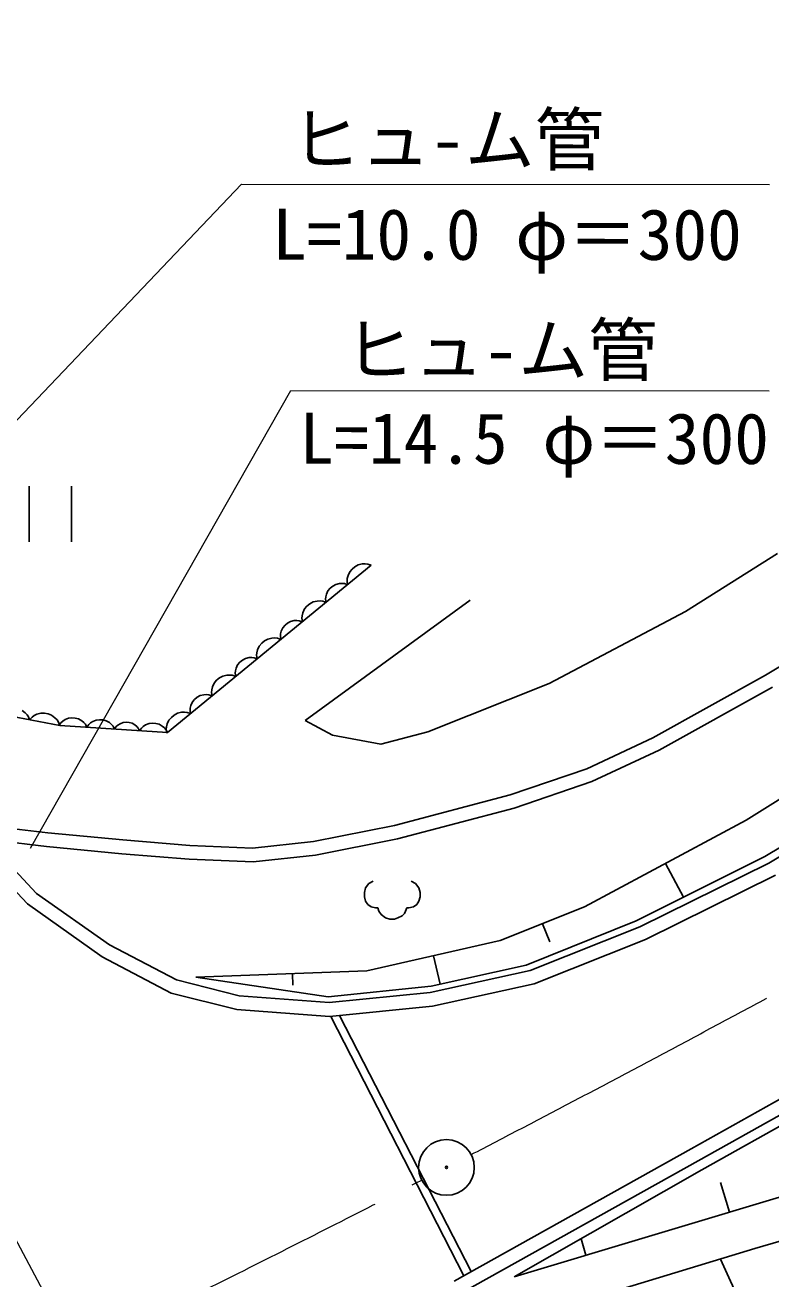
# Model space of a CAD drawing. Units: millimetres, scale not verified. Extents: x 40000 to 680000, y 20000 to 380000.
# Drawn here: x 438852 to 465640, y 267933 to 312964 of the extents above; entities that cross this region are included whole.
import ezdxf
from ezdxf.enums import TextEntityAlignment as Align

# ---------------------------------------------------------------- set-up
doc = ezdxf.new("R2010")
doc.units = ezdxf.units.MM
doc.header["$LTSCALE"] = 1000
doc.linetypes.add('CHAIN', pattern=[18.5, 12, -1.5, 3.5, -1.5])
for name, color, linetype, lineweight in [('M-BGD', 7, 'Continuous', 25), ('M-BMK', 2, 'CHAIN', 13), ('M-BMK-SRVR', 3, 'Continuous', 25), ('M-STR-HTXT', 7, 'Continuous', 13)]:
    doc.layers.add(name, color=color, linetype=linetype, lineweight=lineweight)
doc.styles.add('ＭＳ ゴシック', font='')
doc.styles.get('ＭＳ ゴシック').set_extended_font_data('MS Gothic')

msp = doc.modelspace()

# ---------------------------------------------------------------- linework, layer by layer
at = {"layer": 'M-BGD'}
for p, q in [((438998, 296405), (438996, 294405)), ((440515, 294404), (440517, 296403)), ((450961, 293610), (450817, 293577)), ((451071, 293615), (450961, 293610)), ((451163, 293606), (451071, 293615)), ((451284, 293562), (451163, 293606)), ((462578, 291898), (465874, 293988)), ((451284, 293562), (443964, 287556)), ((450451, 293191), (450425, 293085)), ((450511, 293326), (450451, 293191)), ((450599, 293427), (450511, 293326)), ((450701, 293511), (450599, 293427)), ((450817, 293577), (450701, 293511)), ((449811, 292742), (449731, 292650)), ((449904, 292818), (449811, 292742)), ((450009, 292878), (449904, 292818)), ((450140, 292908), (450009, 292878)), ((450240, 292913), (450140, 292908)), ((450324, 292904), (450240, 292913)), ((450434, 292865), (450324, 292904)), ((450425, 293085), (450415, 292992)), ((450415, 292992), (450434, 292865)), ((454833, 292305), (448909, 287991)), ((449338, 292278), (449194, 292246)), ((449448, 292283), (449338, 292278)), ((449541, 292274), (449448, 292283)), ((449661, 292231), (449541, 292274)), ((449653, 292431), (449644, 292346)), ((449644, 292346), (449661, 292231)), ((449677, 292528), (449653, 292431)), ((449731, 292650), (449677, 292528)), ((465442, 289618), (469866, 292282)), ((448828, 291860), (448802, 291753)), ((448888, 291995), (448828, 291860)), ((448976, 292095), (448888, 291995)), ((449078, 292179), (448976, 292095)), ((449194, 292246), (449078, 292179)), ((457680, 289320), (462578, 291898)), ((448189, 291410), (448108, 291319)), ((448281, 291486), (448189, 291410)), ((448387, 291547), (448281, 291486)), ((448517, 291577), (448387, 291547)), ((448617, 291581), (448517, 291577)), ((448702, 291573), (448617, 291581)), ((448811, 291534), (448702, 291573)), ((448802, 291753), (448793, 291660)), ((448793, 291660), (448811, 291534)), ((447571, 290914), (447455, 290848)), ((447715, 290947), (447571, 290914)), ((447825, 290952), (447715, 290947)), ((447918, 290943), (447825, 290952)), ((448039, 290899), (447918, 290943)), ((448030, 291099), (448022, 291015)), ((448022, 291015), (448039, 290899)), ((448054, 291196), (448030, 291099)), ((448108, 291319), (448054, 291196)), ((447205, 290529), (447179, 290422)), ((447265, 290663), (447205, 290529)), ((447353, 290764), (447265, 290663)), ((447455, 290848), (447353, 290764)), ((446566, 290079), (446486, 289987)), ((446659, 290155), (446566, 290079)), ((446764, 290216), (446659, 290155)), ((446895, 290245), (446764, 290216)), ((446995, 290250), (446895, 290245)), ((447079, 290241), (446995, 290250)), ((447189, 290202), (447079, 290241)), ((447179, 290422), (447170, 290329)), ((447170, 290329), (447189, 290202)), ((445949, 289583), (445833, 289516)), ((446093, 289616), (445949, 289583)), ((446202, 289620), (446093, 289616)), ((446295, 289611), (446202, 289620)), ((446416, 289568), (446295, 289611)), ((446407, 289768), (446399, 289683)), ((446399, 289683), (446416, 289568)), ((446431, 289865), (446407, 289768)), ((446486, 289987), (446431, 289865)), ((461403, 287362), (465442, 289618)), ((464753, 284405), (473207, 289738)), ((445583, 289197), (445556, 289090)), ((445643, 289332), (445583, 289197)), ((445731, 289432), (445643, 289332)), ((445833, 289516), (445731, 289432)), ((453316, 287587), (457680, 289320)), ((461630, 286917), (465693, 289186)), ((440096, 287811), (434928, 288782)), ((444863, 288656), (444808, 288533)), ((444943, 288747), (444863, 288656)), ((445036, 288823), (444943, 288747)), ((445141, 288884), (445036, 288823)), ((445272, 288914), (445141, 288884)), ((445372, 288918), (445272, 288914)), ((445456, 288910), (445372, 288918)), ((445566, 288871), (445456, 288910)), ((445556, 289090), (445547, 288997)), ((445547, 288997), (445566, 288871)), ((438860, 288267), (438753, 288349)), ((438927, 288194), (438860, 288267)), ((439277, 288212), (439178, 288163)), ((439418, 288252), (439277, 288212)), ((439552, 288249), (439418, 288252)), ((439682, 288225), (439552, 288249)), ((439807, 288179), (439682, 288225)), ((444326, 288251), (444210, 288185)), ((444470, 288284), (444326, 288251)), ((444580, 288289), (444470, 288284)), ((444673, 288280), (444580, 288289)), ((444793, 288237), (444673, 288280)), ((444785, 288436), (444776, 288352)), ((444776, 288352), (444793, 288237)), ((444808, 288533), (444785, 288436)), ((438975, 288124), (438927, 288194)), ((439016, 288014), (438975, 288124)), ((439101, 288110), (439016, 288014)), ((439178, 288163), (439101, 288110)), ((439925, 288090), (439807, 288179)), ((439999, 288009), (439925, 288090)), ((440052, 287932), (439999, 288009)), ((440096, 287811), (440052, 287932)), ((440141, 287909), (440074, 287813)), ((443964, 287556), (440096, 287811)), ((440204, 287965), (440141, 287909)), ((440288, 288019), (440204, 287965)), ((440412, 288071), (440288, 288019)), ((440533, 288083), (440412, 288071)), ((440653, 288075), (440533, 288083)), ((440771, 288047), (440653, 288075)), ((440887, 287980), (440771, 288047)), ((440963, 287915), (440887, 287980)), ((441018, 287851), (440963, 287915)), ((441072, 287747), (441018, 287851)), ((441138, 287843), (441072, 287747)), ((441202, 287899), (441138, 287843)), ((441286, 287953), (441202, 287899)), ((441409, 288005), (441286, 287953)), ((441530, 288017), (441409, 288005)), ((441650, 288009), (441530, 288017)), ((441768, 287982), (441650, 288009)), ((441884, 287914), (441768, 287982)), ((441960, 287849), (441884, 287914)), ((442016, 287785), (441960, 287849)), ((442069, 287681), (442016, 287785)), ((442129, 287767), (442069, 287681)), ((442186, 287818), (442129, 287767)), ((442262, 287867), (442186, 287818)), ((442373, 287914), (442262, 287867)), ((442482, 287924), (442373, 287914)), ((442590, 287917), (442482, 287924)), ((442696, 287892), (442590, 287917)), ((442800, 287831), (442696, 287892)), ((442868, 287773), (442800, 287831)), ((442919, 287715), (442868, 287773)), ((443097, 287774), (443033, 287718)), ((443181, 287828), (443097, 287774)), ((443304, 287880), (443181, 287828)), ((443425, 287892), (443304, 287880)), ((443545, 287884), (443425, 287892)), ((443663, 287856), (443545, 287884)), ((443779, 287789), (443663, 287856)), ((443855, 287724), (443779, 287789)), ((443934, 287759), (443925, 287666)), ((443960, 287866), (443934, 287759)), ((444020, 288000), (443960, 287866)), ((444108, 288101), (444020, 288000)), ((444210, 288185), (444108, 288101)), ((448909, 287991), (449888, 287456)), ((442967, 287622), (442919, 287715)), ((443033, 287718), (442967, 287622)), ((443911, 287660), (443855, 287724)), ((443964, 287556), (443911, 287660)), ((443925, 287666), (443943, 287539)), ((449888, 287456), (451624, 287143)), ((451624, 287143), (453316, 287587)), ((459023, 286258), (461403, 287362)), ((459209, 285794), (461630, 286917)), ((471315, 286629), (465426, 283102)), ((456279, 285323), (459023, 286258)), ((471479, 286383), (465568, 282868)), ((456424, 284845), (459209, 285794)), ((452121, 284221), (456279, 285323)), ((452233, 283734), (456424, 284845)), ((439266, 281778), (436747, 284466)), ((436918, 284283), (439667, 283959)), ((449212, 283647), (452121, 284221)), ((458948, 281299), (464753, 284405)), ((438936, 281399), (436374, 284134)), ((437448, 283718), (439620, 283462)), ((439667, 283959), (442364, 283701)), ((442364, 283701), (444766, 283502)), ((449288, 283152), (452233, 283734)), ((439620, 283462), (442323, 283203)), ((444766, 283502), (447025, 283408)), ((447025, 283408), (449212, 283647)), ((442323, 283203), (444745, 283003)), ((444745, 283003), (447042, 282907)), ((447042, 282907), (449288, 283152)), ((465426, 283102), (460800, 280793)), ((465568, 282868), (460935, 280577)), ((461850, 282852), (462499, 281641)), ((462777, 272605), (480992, 282841)), ((465807, 282429), (461139, 280120)), ((463022, 272169), (481233, 282403)), ((451079, 281977), (451039, 281817)), ((451199, 282136), (451079, 281977)), ((451359, 282216), (451199, 282136)), ((452878, 282135), (452718, 282215)), ((452998, 281975), (452878, 282135)), ((453038, 281815), (452998, 281975)), ((463160, 271845), (481388, 282118)), ((441887, 279932), (439266, 281778)), ((451039, 281817), (451039, 281657)), ((451039, 281657), (451079, 281497)), ((451079, 281497), (451158, 281377)), ((452918, 281375), (452998, 281495)), ((452998, 281495), (453038, 281655)), ((453038, 281655), (453038, 281815)), ((441625, 279505), (438936, 281399)), ((451158, 281377), (451278, 281297)), ((451278, 281297), (451438, 281257)), ((451438, 281257), (451518, 281257)), ((451518, 281257), (451558, 281137)), ((451558, 281137), (451638, 281017)), ((451638, 281017), (451798, 280896)), ((452398, 280976), (452478, 281056)), ((452478, 281056), (452518, 281136)), ((452518, 281136), (452558, 281256)), ((452558, 281256), (452638, 281256)), ((452638, 281256), (452798, 281296)), ((452798, 281296), (452918, 281375)), ((455920, 280082), (458948, 281299)), ((451798, 280896), (451958, 280856)), ((451958, 280856), (452118, 280856)), ((452118, 280856), (452238, 280896)), ((452238, 280896), (452398, 280976)), ((460800, 280793), (456846, 279198)), ((460935, 280577), (456992, 279005)), ((457434, 280690), (457695, 280043)), ((461139, 280120), (457138, 278526)), ((444285, 278670), (441887, 279932)), ((451127, 278993), (455920, 280082)), ((444105, 278199), (441625, 279505)), ((456846, 279198), (453440, 278444)), ((453523, 279537), (453756, 278514)), ((444988, 278769), (451127, 278993)), ((449740, 278069), (444988, 278769)), ((448457, 278890), (448472, 278486)), ((456992, 279005), (453401, 278224)), ((446539, 278104), (444285, 278670)), ((453440, 278444), (449740, 278069)), ((457138, 278526), (453480, 277730)), ((446459, 277609), (444105, 278199)), ((449774, 277856), (446539, 278104)), ((453401, 278224), (449774, 277856)), ((449780, 277354), (446459, 277609)), ((453480, 277730), (449780, 277354)), ((450150, 277392), (454869, 268194)), ((449829, 277359), (454607, 268048)), ((454259, 267854), (462777, 272605)), ((471880, 272657), (456420, 268012)), ((454497, 267414), (463022, 272169)), ((456420, 268012), (463160, 271845)), ((465063, 269021), (474807, 271903)), ((464150, 270335), (463831, 271396)), ((458996, 268786), (458821, 269370)), ((457249, 266657), (465063, 269021)), ((465019, 266054), (463828, 268647))]:
    msp.add_line(p, q, dxfattribs=at)
at = {"layer": 'M-BMK'}
msp.add_line((401264, 339372), (440692, 265253), dxfattribs=at)
for centre, start_param, end_param in [((109451, 937741), 6.171349, 6.214926), ((110621, 938345), 6.14841, 6.166926)]:
    msp.add_ellipse(centre, major_axis=(417519, -622637), ratio=0.999996, start_param=start_param, end_param=end_param, dxfattribs=at)
at = {"layer": 'M-BMK-SRVR'}
for major_axis in [(1000, -1), (40, 0)]:
    msp.add_ellipse((453987, 271937), major_axis=major_axis, ratio=0.999996, dxfattribs=at)
at = {"layer": 'M-STR-HTXT'}
for p, q in [((432243, 292152), (446625, 307251)), ((446625, 307251), (465588, 307236)), ((439051, 283406), (448397, 299842)), ((448397, 299842), (465582, 299829))]:
    msp.add_line(p, q, dxfattribs=at)

# ---------------------------------------------------------------- texts
at = {"layer": 'M-STR-HTXT', "style": 'ＭＳ ゴシック'}
for s, p in [('ヒュ-ム管', (448403, 307398)), ('L=10.0 φ＝300', (447729, 303989)), ('ヒュ-ム管', (450323, 299841)), ('L=14.5 φ＝300', (448704, 296663))]:
    msp.add_text(s, height=1833, rotation=359.955, dxfattribs=at).set_placement(p, align=Align.BOTTOM_LEFT)

doc.saveas('drawing.dxf')
